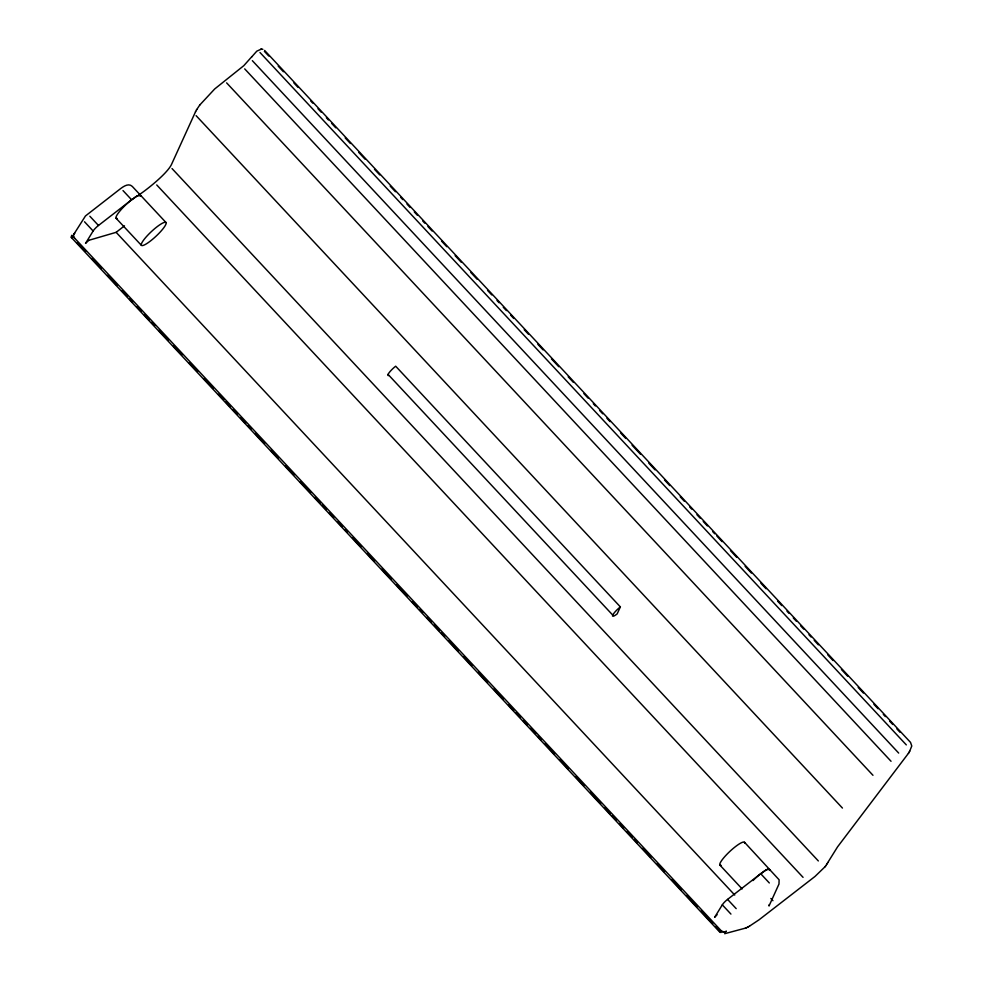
<?xml version="1.0" encoding="UTF-8"?>
<svg xmlns="http://www.w3.org/2000/svg" width="983" height="983" viewBox="0 0 983 983"><rect width="100%" height="100%" fill="white"/><g stroke="black" fill="none" stroke-linecap="round" stroke-linejoin="round"><path stroke-width="1.47" d="M769.898 870.447C768.718 866.613 762.759 872.634 760.707 873.715L727.567 899.396A6.082 1.192 -43 0 0 722.308 904.839L714.666 917.274M195.617 111.57L171.386 164.702C167.257 173.008 149.699 187.581 139.107 194.806M388.678 375.518A8.392 1.634 -43 0 1 389.133 372.692A8.392 1.634 -43 0 1 395.682 366.204L620.359 606.892L617.14 613.945A8.392 1.634 -43 0 1 612.728 615.088L388.052 374.4M909.607 751.356L911.782 745.999L910.528 742.398L264.587 50.416M827.661 862.755L837.553 846.879L908.55 753.187M196.489 109.912L199.807 104.948M251.697 56.903L256.796 51.165L261.183 49.162M827.317 863.418L825.609 865.974M909.263 752.02L908.427 753.383M195.494 111.804L196.735 109.482M251.82 56.682L243.784 65.689L214.699 88.962L199.684 105.107M827.784 862.521L827.072 863.848M909.73 751.123L909.017 752.45M73.934 234.126L85.447 215.977L119.791 189.24C123.059 186.733 128.454 182.641 132.3 186.426L166.004 222.527A16.785 3.281 -43 0 1 149.232 241.916A16.785 3.281 -43 0 1 145.828 237.333A16.785 3.281 -43 0 1 166.004 222.527M85.546 243.366L93.127 231.005A6.181 1.204 -43 0 1 98.484 225.476L131.624 199.795C134.057 198.566 138.443 193.479 140.876 196.01M85.656 243.182L88.937 240.27M714.788 917.09L717.074 914.731M749.316 926.269L759.073 919.781L815.005 876.455L824.848 866.945M824.749 867.08L825.732 865.826M89.072 240.233L116.129 232.332L124.485 225.857M117.296 218.509A16.785 3.281 -43 0 1 118.71 212.512A16.785 3.281 -43 0 1 131.624 199.795C133.885 198.664 138.972 193.086 140.864 196.256M753.003 880.559A16.785 3.281 -43 0 1 760.707 873.715C762.968 872.585 768.055 867.006 769.947 870.176M746.502 927.694L748.198 926.871M747.989 926.994L749.525 926.158M724.643 933.703L745.581 928.099M745.335 928.198L746.736 927.596M261.417 49.162L262.879 49.334M260.9 49.162L261.711 49.15M264.39 51.349L268.789 56.043M898.683 753.076L252.348 60.676M842.443 808.063L196.108 115.65M818.335 860.948L172.013 168.548M730.934 914.079L722.308 904.839M122.998 190.567L131.624 199.795M259.979 52.492L906.314 744.893M244.706 68.884L891.04 761.284M226.631 82.879L872.965 775.292M156.739 184.951L803.062 877.352M89.858 216.235L98.484 225.476M278.201 66.131L283.436 71.747M293.905 82.965L298.095 87.45M310.665 100.905L312.754 103.141M317.988 108.757L321.134 112.123M326.368 117.727L328.457 119.975M331.603 123.33L335.781 127.815M345.205 137.915L350.44 143.518M358.82 152.488L365.098 159.221M374.523 169.322L379.757 174.925M390.226 186.143L395.461 191.746M400.695 197.35L402.784 199.598M406.974 204.083L410.12 207.45M414.298 211.935L417.443 215.302M422.678 220.905L424.767 223.153M427.912 226.508L432.102 231.005M441.527 241.093L446.761 246.696M455.129 255.678L461.408 262.4M470.832 272.5L477.111 279.221M487.58 290.44L491.77 294.925M497.005 300.528L499.106 302.776M503.284 307.261L506.429 310.628M510.619 315.113L513.753 318.48M524.222 329.698L528.412 334.183M537.836 344.271L543.071 349.874M551.438 358.856L558.774 366.708M568.199 376.796L573.433 382.399M583.902 393.618L588.08 398.103M593.314 403.718L595.415 405.954M599.605 410.439L602.739 413.806M606.929 418.291L610.074 421.658M620.543 432.876L625.778 438.479M632.057 445.213L640.425 454.183M648.805 463.153L655.083 469.886M664.508 479.974L669.742 485.577M680.211 496.796L684.401 501.281M689.636 506.896L691.725 509.133M696.959 514.748L700.105 518.102M703.238 521.469L707.428 525.954M712.663 531.57L714.764 533.806M716.853 536.054L722.087 541.658M730.467 550.627L736.746 557.361M745.114 566.331L751.405 573.064M760.817 583.152L766.052 588.768M777.578 601.105L781.755 605.589M786.99 611.193L789.091 613.441M793.281 617.926L796.414 621.281M800.604 625.778L803.75 629.132M808.984 634.748L811.073 636.984M814.219 640.351L818.397 644.836M827.821 654.936L833.056 660.539M841.436 669.509L847.715 676.243M858.184 687.461L863.418 693.064M873.887 704.283L878.077 708.768M883.312 714.371L885.4 716.619M889.59 721.104L892.736 724.471M896.914 728.956L900.059 732.31M744.524 842.296L779.101 879.785L778.991 884.012L769.013 906.007L769.173 904.716M760.707 873.715L769.32 882.967M770.869 898.474L772.933 900.698M116.092 218.251L141.368 245.32M719.9 865.089L742.14 888.927M116.129 232.332L734.743 895.046M727.567 899.396L736.181 908.636M93.127 231.005L84.513 221.765M74.733 238.242L720.699 930.201A4.202 3.367 31.5 0 0 726.339 931.22M77.19 242.776L85.57 251.746M91.849 258.48L101.274 268.58M107.552 275.301L116.965 285.402M122.199 291.005L127.434 296.608M129.535 298.857L132.668 302.223M136.858 306.708L141.048 311.193M144.194 314.56L149.428 320.163M151.517 322.412L154.663 325.766M158.841 330.263L168.265 340.351M173.499 345.955L181.88 354.937M189.203 362.776L197.583 371.758M203.862 378.48L213.286 388.58M218.521 394.183L223.755 399.786M225.844 402.035L230.034 406.52M233.18 409.886L237.358 414.371M240.503 417.738L245.738 423.341M247.827 425.59L250.972 428.957M255.162 433.442L264.587 443.53M270.866 450.263L278.189 458.115M285.525 465.967L293.892 474.936M300.171 481.658L310.64 492.876M314.83 497.361L320.065 502.977M322.166 505.213L326.344 509.698M329.489 513.065L333.679 517.549M337.869 522.034L342.047 526.519M345.193 529.886L347.282 532.135M352.516 537.738L360.896 546.708M367.175 553.441L374.511 561.293M381.834 569.145L391.259 579.233M396.493 584.836L406.962 596.054M412.196 601.67L417.431 607.273M419.52 609.509L422.665 612.876M426.855 617.361L431.033 621.846M434.179 625.213L439.413 630.828M441.502 633.064L444.648 636.431M448.838 640.916L458.262 651.016M463.497 656.619L471.865 665.589M478.143 672.323L487.568 682.411M493.847 689.144L503.271 699.232M508.506 704.848L513.74 710.451M515.842 712.7L520.019 717.185M523.165 720.539L527.355 725.036M530.488 728.391L535.723 734.006M537.824 736.242L540.957 739.609M545.147 744.094L554.572 754.194M559.806 759.798L568.186 768.767M575.51 776.619L583.89 785.589M590.169 792.323L600.638 803.541M604.828 808.026L610.062 813.629M612.151 815.878L616.341 820.363M619.474 823.729L623.664 828.214M626.81 831.569L632.044 837.184M634.133 839.421L637.279 842.787M642.513 848.403L650.881 857.373M657.172 864.094L664.496 871.946M671.819 879.797L681.244 889.898M686.478 895.501L696.947 906.719M701.137 911.204L712.65 923.541M715.796 926.908L721.03 932.511M71.366 237.493L720.121 932.462M721.104 865.347A16.785 3.281 -43 0 1 729.607 851.647A16.785 3.281 -43 0 1 744.672 843.095M612.728 615.088A8.392 1.634 -43 0 1 620.359 606.892M72.287 237.53A10.801 2.113 -43 0 1 71.919 235.232L74.536 238.021A4.19 3.354 31.5 0 1 74.745 233.241M726.228 931.393A4.202 3.625 27.1 0 1 720.662 930.84"/></g></svg>
